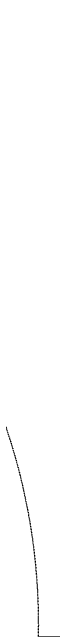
# Model space of a CAD drawing. Header units: millimetres. Extents: x -280308 to 6402717, y -14 to 2073074.
# Drawn here: x -21092 to -21017, y 417109 to 417968 of the extents above; entities that cross this region are included whole.
import ezdxf

# ---------------------------------------------------------------- set-up
doc = ezdxf.new("R2010")
doc.units = ezdxf.units.MM
doc.linetypes.add('ACAD_ISO03W100', pattern=[30, 12, -18])
doc.layers.get('0').update_dxf_attribs({"lineweight": 0})
doc.layers.add('_Door & Window', color=1, linetype='Continuous', lineweight=0)
doc.layers.add('A-Furn', color=250, linetype='Continuous', lineweight=0)
doc.styles.add('CENTURY', font='GOTHIC.TTF')

# ---------------------------------------------------------------- blocks, each defined once
blk = doc.blocks.new('A$Ca4ca9c0b')
at = {"layer": 'A-Furn'}
h = blk.add_hatch(dxfattribs=at)
h.set_pattern_fill('ANSI31', color=256, scale=2, angle=540, style=0)
h.set_pattern_definition([(225, (109566.3125288526, -240668.4215420193), (4.490128060534577, -4.490128060534577), [])])
h.paths.add_polyline_path([(10.000000012893, 1020.000000003551), (10.000000012893, 910.0000000035507), (2.000000012863893, 910.0000000035507), (2.000000012892997, 920.0000000034343), (-16.999999987107, 920.0000000034343), (-16.999999987107, 910.0000000035507), (-24.999999987107, 910.0000000035507), (-24.999999987107, 1020.000000003551)])
h = blk.add_hatch(dxfattribs=at)
h.set_pattern_fill('ANSI31', color=256, scale=2, angle=540, style=0)
h.set_pattern_definition([(225, (109566.3125288526, -240568.4215420193), (4.490128060534577, -4.490128060534577), [])])
h.paths.add_polyline_path([(2.000000012892997, 920.0000000034343), (-16.99999999941792, 920.0000000034343), (-16.99999999941792, 250.0000000005239), (2.000000012892997, 250.0000000005239)])
h = blk.add_hatch(dxfattribs=at)
h.set_pattern_fill('ANSI31', color=256, scale=2, angle=540, style=0)
h.set_pattern_definition([(225, (110170.8596176268, -240618.421542007), (4.490128060534577, -4.490128060534577), [])])
h.paths.add_polyline_path([(10.00000000058208, 150.0000000004075), (10.00000000058208, 260.0000000004075), (2.000000000552973, 260.0000000003492), (2.000000000582077, 250.0000000005239), (-16.99999999941792, 250.0000000005239), (-16.99999999941792, 260.0000000004075), (-24.99999999941792, 260.0000000004075), (-24.99999999941792, 150.0000000004075)])
h = blk.add_hatch(dxfattribs=at)
h.set_pattern_fill('ANSI31', color=256, scale=2, angle=540, style=0)
h.set_pattern_definition([(225, (109716.3125288529, -240669.6019526039), (4.490128060534577, -4.490128060534577), [])])
h.paths.add_polyline_path([(-889.999999998603, -5.820766091346741e-11), (-889.9999999986321, 9.999999999941792), (-899.9999999986321, 9.999999999941792), (-899.9999999986321, 139.9999999998254), (-889.9999999986321, 139.9999999998254), (-889.999999998603, 149.9999999997672), (-859.9999999993306, 150.0000000004075), (-859.9999999993597, 115.0000000077416), (-849.9999999993597, 115.0000000077416), (-849.9999999987485, 0)])
h = blk.add_hatch(dxfattribs=at)
h.set_pattern_fill('ANSI31', color=256, scale=2, angle=540, style=0)
h.set_pattern_definition([(225, (109566.3125288529, -240669.6019526039), (4.490128060534577, -4.490128060534577), [])])
h.paths.add_polyline_path([(39.99999999985448, -5.820766091346741e-11), (39.99999999988358, 9.999999999941792), (49.99999999988358, 9.999999999941792), (49.99999999988358, 139.9999999998254), (39.99999999988358, 139.9999999998254), (39.99999999985448, 149.9999999997672), (10.00000000058208, 150.0000000004075), (10.00000000061118, 115.0000000077416), (6.111804395914078e-10, 115.0000000077416), (0, 0)])
at = {"layer": '_Door & Window'}
for points in [[(10.000000012893, 1020.000000003551), (10.000000012893, 910.0000000035507), (2.000000012863893, 910.0000000035507), (2.000000012892997, 920.0000000034343), (-16.999999987107, 920.0000000034343), (-16.999999987107, 910.0000000035507), (-24.999999987107, 910.0000000035507), (-24.999999987107, 1020.000000003551), (10.000000012893, 1020.000000003551)], [(10.00000000058208, 150.0000000004075), (10.00000000058208, 260.0000000004075), (2.000000000552973, 260.0000000003492), (2.000000000582077, 250.0000000005239), (-16.99999999941792, 250.0000000005239), (-16.99999999941792, 260.0000000004075), (-24.99999999941792, 260.0000000004075), (-24.99999999941792, 150.0000000004075), (10.00000000058208, 150.0000000004075)], [(-889.999999998603, -5.820766091346741e-11), (-889.9999999986321, 9.999999999941792), (-899.9999999986321, 9.999999999941792), (-899.9999999986321, 139.9999999998254), (-889.9999999986321, 139.9999999998254), (-889.999999998603, 149.9999999997672), (-859.9999999993306, 150.0000000004075), (-859.9999999993597, 115.0000000077416), (-849.9999999993597, 115.0000000077416), (-849.9999999987485, 0), (-889.999999998603, -5.820766091346741e-11)], [(39.99999999985448, -5.820766091346741e-11), (39.99999999988358, 9.999999999941792), (49.99999999988358, 9.999999999941792), (49.99999999988358, 139.9999999998254), (39.99999999988358, 139.9999999998254), (39.99999999985448, 149.9999999997672), (10.00000000058208, 150.0000000004075), (10.00000000061118, 115.0000000077416), (6.111804395914078e-10, 115.0000000077416), (0, 0), (39.99999999985448, -5.820766091346741e-11)]]:
    blk.add_lwpolyline(points, dxfattribs=at)
blk.add_lwpolyline([(10.00000000058208, 150.0000000004075), (-24.999999987107, 150.0000000004075), (-24.999999987107, 1020.000000003551), (10.00000000058208, 1020.000000003551)], close=True, dxfattribs=at)
at = {"layer": '_Door & Window', "linetype": 'ACAD_ISO03W100', "ltscale": 0.02}
blk.add_arc((-6.929301123745972, 166.9526288348716), 853.2391276210273, 91.21474571532441, 181.138459278602, dxfattribs=at)
at = {"layer": 'A-Furn'}
blk.add_lwpolyline([(2.000000012892997, 920.0000000034343), (-16.99999999941792, 920.0000000034343), (-16.99999999941792, 250.0000000005239), (2.000000012892997, 250.0000000005239)], close=True, dxfattribs=at)
at = {"layer": 'Defpoints', "ltscale": 0.25, "insert": (-87.73789995184052, 181.5505102498573), "char_height": 30.00000000000001, "attachment_point": 1, "style": 'CENTURY'}
blk.add_mtext_dynamic_manual_height_columns('85', width=78.46666834107602, gutter_width=750.0000000000001, heights=[0], dxfattribs=at)
blk = doc.blocks.new('A$C7a9db0a0')
at = {"ltscale": 0.25, "xscale": -1}
blk.add_blockref('A$Ca4ca9c0b', (24097.82668425766, -9311.025258846697), dxfattribs=at)
blk = doc.blocks.new('2')
at = {"ltscale": 0.25}
blk.add_blockref('A$C7a9db0a0', (-46014.8964609587, 426259.2889798831), dxfattribs=at)

msp = doc.modelspace()

# ---------------------------------------------------------------- block references
msp.add_blockref('2', (0, 0))

doc.saveas('drawing.dxf')
